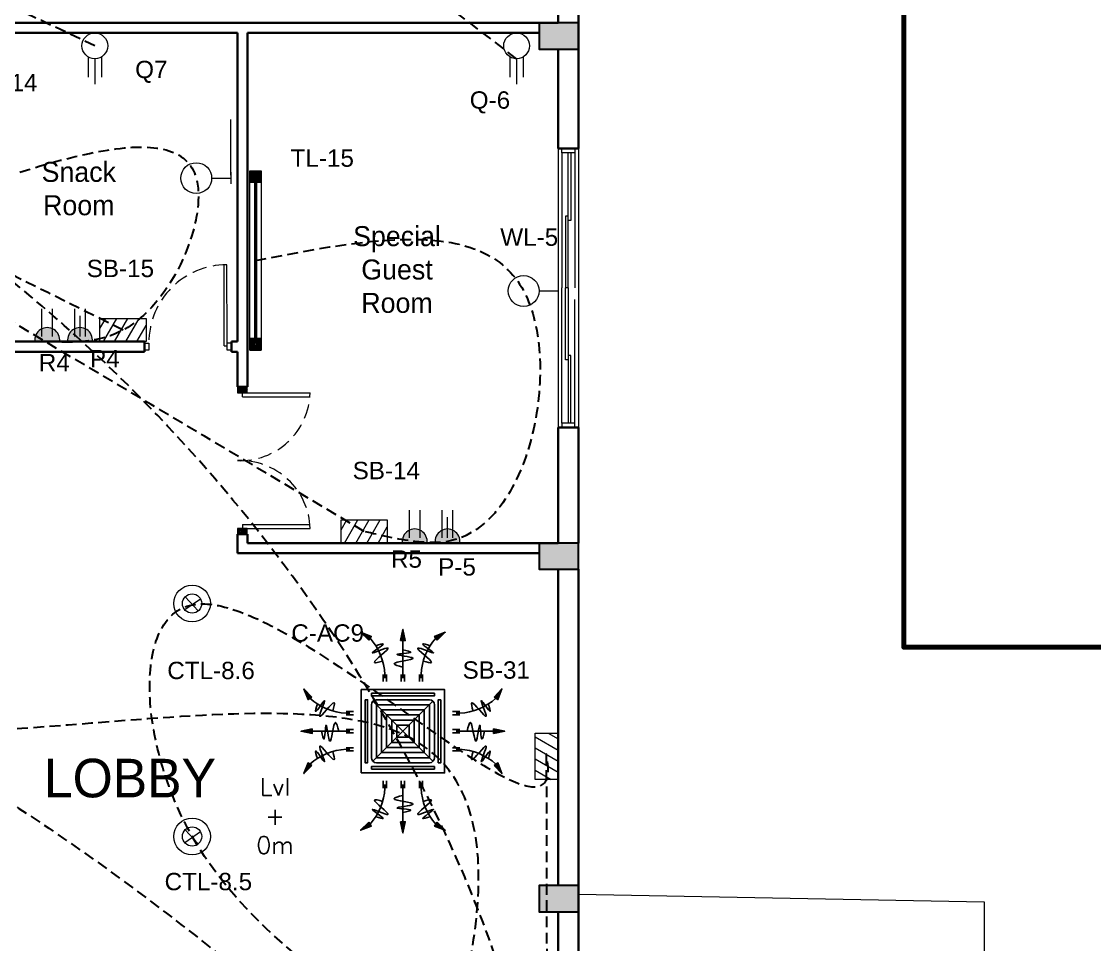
# Model space of a CAD drawing. Header units: inches. Extents: x 845 to 17085, y 908 to 10810.
# Drawn here: x 5479.2 to 5850.2, y 3727.3 to 4046.6 of the extents above; entities that cross this region are included whole.
import ezdxf

# ---------------------------------------------------------------- set-up
doc = ezdxf.new("R2010")
doc.units = ezdxf.units.IN
doc.header["$LTSCALE"] = 15
doc.header["$MEASUREMENT"] = 0
for name, pattern in [('ACAD_ISO04W100', [30.5, 24, -3, 0.5, -3]), ('CENTER2', [1.125, 0.75, -0.125, 0.125, -0.125]), ('CONTINUA', [0]), ('DASHED2', [0.375, 0.25, -0.125]), ('HIDDEN', [0.375, 0.25, -0.125])]:
    doc.linetypes.add(name, pattern=pattern)
for name, color, linetype, lineweight in [('.15', 4, 'Continuous', 15), ('c1', 21, 'Continuous', 30), ('E. Fixture', 6, 'Continuous', 20), ('FURN 2', 34, 'Continuous', 15), ('GRID', 8, 'ACAD_ISO04W100', 5), ('HATCH', 251, 'Continuous', 5), ('humans', 7, 'Continuous', 15), ('L-TXT', 255, 'Continuous', 9), ('SLD', 140, 'Continuous', 9), ('wall 1', 1, 'Continuous', 35), ('WIND & DOOR', 160, 'Continuous', 9), ('window and door', 170, 'Continuous', 9)]:
    doc.layers.add(name, color=color, linetype=linetype, lineweight=lineweight)
for name, color, linetype in [('AIR', 7, 'Continuous'), ('AIR-00', 8, 'Continuous'), ('AIR-01', 105, 'Continuous'), ('AIR-02', 2, 'Continuous'), ('AIR-04', 40, 'Continuous'), ('DB cable', 141, 'HIDDEN'), ('dimension', 7, 'Continuous'), ('SB cable', 58, 'CENTER2'), ('Text', 255, 'Continuous')]:
    doc.layers.add(name, color=color, linetype=linetype)
doc.layers.add('door and window', color=7, linetype='Continuous', lineweight=25, true_color=0x0609c1)
doc.styles.add('ROMANS', font='ROMANS')
doc.styles.get("Standard").update_dxf_attribs({"font": 'arial.ttf'})
doc.dimstyles.get("Standard").update_dxf_attribs({"dimtxt": 9.75, "dimasz": 6.25, "dimexe": 0.18, "dimexo": 0.0625, "dimgap": 0.09, "dimtad": 0, "dimdec": 1, "dimzin": 0, "dimdsep": 46, "dimlunit": 4, "dimtxsty": 'Standard', "dimblk": 'ARCHTICK', "dimcen": 0.09, "dimadec": 0, "dimazin": 0, "dimtfac": 1, "dimtdec": 1, "dimtofl": 0, "dimtmove": 0, "dimatfit": 3, "dimldrblk": 'ARCHTICK', "dimfxl": 1, "dimtolj": 1, "dimtzin": 0, "dimlwd": 25, "dimarcsym": 0})

# ---------------------------------------------------------------- blocks, each defined once
blk = doc.blocks.new('05')
at = {"layer": 'E. Fixture'}
blk.add_hatch(color=256, dxfattribs=at).paths.add_polyline_path([(27124.32238466969, -3822.558064193767), (27124.32238466969, -3814.558064193769, 1.138441978113043)])
for p, q in [((27124.32238466969, -3822.558064193769), (27124.32238466969, -3814.558064193769)), ((27122.65102251557, -3816.832463298529), (27113.66786581746, -3816.832463298529)), ((27122.65102251557, -3818.558064193768), (27115.97039609485, -3818.558064193768)), ((27122.65102251557, -3820.283665089007), (27113.66786581746, -3820.283665089007))]:
    blk.add_line(p, q, dxfattribs=at)
blk.add_arc((27123.80228765426, -3818.558064193768), 4.033670897018604, 82.59172132670682, 277.4082786732857, dxfattribs=at)
blk = doc.blocks.new('10')
at = {"layer": 'E. Fixture'}
blk.add_hatch(color=256, dxfattribs=at).paths.add_polyline_path([(27132.13129973475, -3831.376300118904), (27132.13129973475, -3823.376300118906, 1.138441978113043)])
for p, q in [((27132.13129973475, -3831.376300118906), (27132.13129973475, -3823.376300118906)), ((27130.45993758063, -3825.650699223666), (27121.47678088253, -3825.650699223666)), ((27130.45993758063, -3829.101901014144), (27121.47678088253, -3829.101901014144))]:
    blk.add_line(p, q, dxfattribs=at)
blk.add_arc((27131.61120271932, -3827.376300118905), 4.033670897018604, 82.59172132670682, 277.4082786732856, dxfattribs=at)
blk = doc.blocks.new('oo')
at = {"layer": 'E. Fixture', "lineweight": 15}
for p, q in [((755.2265564501672, 589.0984068058151), (809.1816122235127, 589.0984068058151)), ((755.2265564501672, 589.0317345255226), (809.1816122235127, 589.0317345255226)), ((755.2265564501672, 588.9650622452373), (809.1816122235127, 588.9650622452373)), ((755.2265564501672, 588.8983899649593), (809.1816122235127, 588.8983899649593)), ((755.2265564501672, 588.7650454043887), (809.1816122235127, 588.7650454043887)), ((755.2265564501672, 588.6317008438182), (809.1816122235127, 588.6317008438255)), ((755.2265564501672, 588.5650285635329), (809.1816122235127, 588.5650285635329)), ((755.2265564501672, 588.4983562832476), (809.1816122235127, 588.4983562832476)), ((755.2265564501672, 588.4316840029696), (809.1816122235127, 588.4316840029696)), ((755.2265564501672, 588.4316840029696), (809.1816122235127, 588.4316840029696))]:
    blk.add_line(p, q, dxfattribs=at)
at = {"layer": 'E. Fixture', "color": 5, "lineweight": 15}
blk.add_lwpolyline([(751.2262196331089, 590.7652138129179), (813.181949040571, 590.7652138129179), (813.181949040571, 586.7648769958596), (751.2262196331089, 586.7648769958596), (751.2262196331089, 590.7652138129179)], dxfattribs=at)
at = {"layer": 'HATCH', "lineweight": 15}
for points in [[(751.2262196331089, 590.7652138129179), (755.2265564501818, 590.7652138129179), (755.2265564501818, 586.7648769958596), (751.2262196331089, 586.7648769958596)], [(751.5595810345208, 590.431852411506), (754.8931950487408, 590.431852411506), (754.8931950487408, 587.0982383972787), (751.5595810345208, 587.0982383972787)], [(751.8929424359326, 590.0984910100724), (754.5598336473145, 590.0984910100724), (754.5598336473145, 587.4315997987051), (751.8929424359326, 587.4315997987051)], [(813.181949040571, 590.7652138129179), (809.1816122235273, 590.7652138129179), (809.1816122235273, 586.7648769958596), (813.181949040571, 586.7648769958596)], [(812.8485876391592, 590.431852411506), (809.5149736249391, 590.431852411506), (809.5149736249391, 587.0982383972787), (812.8485876391592, 587.0982383972787)], [(812.5152262377474, 590.0984910100797), (809.8483350263509, 590.0984910100797), (809.8483350263509, 587.4315997987051), (812.5152262377474, 587.4315997987051)], [(752.226303837359, 589.7651296086606), (754.2264722458881, 589.7651296086606), (754.2264722458881, 587.7649612001169), (752.226303837359, 587.7649612001169)], [(752.5596652387853, 589.4317682072342), (753.8931108444763, 589.4317682072342), (753.8931108444763, 588.0983226015505), (752.5596652387853, 588.0983226015505)], [(752.8930266402263, 589.0984068058078), (753.5597494430644, 589.0984068058078), (753.5597494430644, 588.4316840029696), (752.8930266402263, 588.4316840029696)], [(812.181864836321, 589.7651296086606), (810.1816964277773, 589.7651296086606), (810.1816964277773, 587.7649612001169), (812.181864836321, 587.7649612001169)], [(811.8485034348946, 589.4317682072342), (810.5150578292037, 589.4317682072342), (810.5150578292037, 588.0983226015505), (811.8485034348946, 588.0983226015505)], [(811.5151420334828, 589.0984068058078), (810.8484192306155, 589.0984068058078), (810.8484192306155, 588.4316840029696), (811.5151420334828, 588.4316840029696)]]:
    blk.add_lwpolyline(points, close=True, dxfattribs=at)
blk = doc.blocks.new('FCU-13000P (CASSETTE SPLIT)')
at = {"layer": 'AIR-00', "ltscale": 3}
for p, q in [((-7.105427357601002e-15, 0.5227760220777427), (-7.105427357601002e-15, 0.999858067324416)), ((-0.1934974863815064, 0.5583965329426945), (-0.1934974863815064, 0.4871555112127943)), ((-0.1618149178217116, 0.5583965329426945), (-0.1618149178217116, 0.4871555112127943)), ((-0.01584128427990628, 0.5583965329426945), (-0.01584128427990628, 0.4871555112127943)), ((0.01584128427989029, 0.5583965329426945), (0.01584128427989029, 0.4871555112127943)), ((0.1618149178217116, 0.5583965329426945), (0.1618149178217116, 0.4871555112127943)), ((0.1934974863815064, 0.5583965329426945), (0.1934974863815064, 0.4871555112127943)), ((-0.5583965329426945, 0.1934974863815064), (-0.4871555112127934, 0.1934974863815064)), ((-0.5583965329426945, 0.1618149178217116), (-0.4871555112127934, 0.1618149178217116)), ((0.5583965329426945, 0.1934974863815064), (0.4871555112127934, 0.1934974863815064)), ((0.5583965329426945, 0.1618149178217116), (0.4871555112127934, 0.1618149178217116)), ((-0.5227760220777427, 7.105427357601002e-15), (-0.999858067324416, 7.105427357601002e-15)), ((-0.5583965329426945, 0.01584128427990628), (-0.4871555112127934, 0.01584128427990628)), ((0.5583965329426945, 0.01584128427990628), (0.4871555112127934, 0.01584128427990628)), ((0.5227760220777427, 7.105427357601002e-15), (0.999858067324416, 7.105427357601002e-15)), ((-0.5583965329426945, -0.01584128427989029), (-0.4871555112127934, -0.01584128427989029)), ((0.5583965329426945, -0.01584128427989029), (0.4871555112127934, -0.01584128427989029)), ((-0.5583965329426945, -0.1618149178217116), (-0.4871555112127934, -0.1618149178217116)), ((-0.5583965329426945, -0.1934974863815064), (-0.4871555112127934, -0.1934974863815064)), ((0.5583965329426945, -0.1618149178217116), (0.4871555112127934, -0.1618149178217116)), ((0.5583965329426945, -0.1934974863815064), (0.4871555112127934, -0.1934974863815064)), ((-0.1934974863815064, -0.5583965329426945), (-0.1934974863815064, -0.4871555112127943)), ((-0.1618149178217116, -0.5583965329426945), (-0.1618149178217116, -0.4871555112127943)), ((-0.01584128427990628, -0.5583965329426945), (-0.01584128427990628, -0.4871555112127943)), ((-7.105427357601002e-15, -0.5227760220777427), (-7.105427357601002e-15, -0.999858067324416)), ((0.01584128427989029, -0.5583965329426945), (0.01584128427989029, -0.4871555112127943)), ((0.1618149178217116, -0.5583965329426945), (0.1618149178217116, -0.4871555112127943)), ((0.1934974863815064, -0.5583965329426945), (0.1934974863815064, -0.4871555112127943))]:
    blk.add_line(p, q, dxfattribs=at)
at = {"layer": 'AIR-00'}
for p, q in [((0.2953553390593271, -0.2953553390593253), (-0.2953553390593271, 0.2953553390593253)), ((0.2953553390593271, 0.2953553390593253), (-0.2953553390593271, -0.2953553390593253))]:
    blk.add_line(p, q, dxfattribs=at)
at = {"layer": 'AIR-00', "ltscale": 3}
for points in [[(-0.3354339739758903, 0.8949367535147612), (-0.311302411150054, 0.9324741763992979), (-0.4157311477908916, 0.9730825421665728)], [(-0.02231249897048215, 0.8900557322108931), (0.02231249897046617, 0.8900557322108931), (-8.881784197001252e-15, 0.999858067324416)], [(0.3354339739758903, 0.8949367535147612), (0.311302411150054, 0.9324741763992979), (0.4157311477908916, 0.9730825421665728)], [(-0.8949367535147612, 0.3354339739758903), (-0.9324741763992979, 0.311302411150054), (-0.9730825421665728, 0.4157311477908916)], [(0.8949367535147612, 0.3354339739758903), (0.9324741763992979, 0.311302411150054), (0.9730825421665728, 0.4157311477908916)], [(-0.8900557322108931, 0.02231249897048215), (-0.8900557322108931, -0.02231249897046617), (-0.999858067324416, 8.881784197001252e-15)], [(0.8900557322108931, 0.02231249897048215), (0.8900557322108931, -0.02231249897046617), (0.999858067324416, 8.881784197001252e-15)], [(-0.8949367535147612, -0.3354339739758903), (-0.9324741763992979, -0.311302411150054), (-0.9730825421665728, -0.4157311477908916)], [(0.8949367535147612, -0.3354339739758903), (0.9324741763992979, -0.311302411150054), (0.9730825421665728, -0.4157311477908916)], [(-0.3354339739758903, -0.8949367535147612), (-0.311302411150054, -0.9324741763992979), (-0.4157311477908916, -0.9730825421665728)], [(-0.02231249897048215, -0.8900557322108931), (0.02231249897046617, -0.8900557322108931), (-8.881784197001252e-15, -0.999858067324416)], [(0.3354339739758903, -0.8949367535147612), (0.311302411150054, -0.9324741763992979), (0.4157311477908916, -0.9730825421665728)]]:
    blk.add_lwpolyline(points, close=True, dxfattribs=at)
at = {"layer": 'AIR-00'}
for points in [[(-0.3233681925629757, 0.9137054649570295, -0.1718088678768037), (-0.1776562021016108, 0.5583965329426945), (-0.1776562021016108, 0.5222310829013512)], [(0.3233681925629757, 0.9137054649570295, 0.1718088678768037), (0.1776562021016108, 0.5583965329426945), (0.1776562021016108, 0.5222310829013512)], [(-0.9137054649570295, 0.3233681925629757, 0.1718088678768037), (-0.5583965329426945, 0.1776562021016108), (-0.5222310829013512, 0.1776562021016108)], [(0.9137054649570295, 0.3233681925629757, -0.1718088678768037), (0.5583965329426945, 0.1776562021016108), (0.5222310829013512, 0.1776562021016108)], [(-0.9137054649570295, -0.3233681925629757, -0.1718088678768037), (-0.5583965329426945, -0.1776562021016108), (-0.5222310829013512, -0.1776562021016108)], [(0.9137054649570295, -0.3233681925629757, 0.1718088678768037), (0.5583965329426945, -0.1776562021016108), (0.5222310829013512, -0.1776562021016108)], [(-0.3233681925629757, -0.9137054649570295, 0.1718088678768037), (-0.1776562021016108, -0.5583965329426945), (-0.1776562021016108, -0.5222310829013512)], [(0.3233681925629757, -0.9137054649570295, -0.1718088678768037), (0.1776562021016108, -0.5583965329426945), (0.1776562021016108, -0.5222310829013512)]]:
    blk.add_lwpolyline(points, format="xyb", dxfattribs=at)
for points in [[(-0.2599999999999998, -0.259999999999998), (0.2599999999999998, -0.2599999999999962), (0.2600000000000007, 0.259999999999998), (-0.2599999999999998, 0.259999999999998)], [(-0.2100000000000009, -0.2099999999999991), (0.2100000000000026, -0.2099999999999973), (0.2100000000000009, 0.2099999999999991), (-0.2100000000000009, 0.2099999999999991)], [(-0.160000000000001, -0.1599999999999984), (0.1600000000000028, -0.1599999999999966), (0.160000000000001, 0.1599999999999984), (-0.160000000000001, 0.1599999999999984)], [(-0.1100000000000012, -0.1099999999999994), (0.110000000000003, -0.1099999999999977), (0.1100000000000012, 0.1099999999999994), (-0.1100000000000012, 0.1099999999999994)], [(-0.06000000000000139, -0.05999999999999872), (0.06000000000000316, -0.05999999999999694), (0.06000000000000139, 0.05999999999999872), (-0.06000000000000139, 0.05999999999999872)]]:
    blk.add_lwpolyline(points, close=True, dxfattribs=at)
at = {"layer": 'AIR-00', "ltscale": 3}
for points in [[(-0.2677478374719957, 0.8404580605517644), (-0.2311577860871346, 0.8521369272970549), (-0.1336933111678267, 0.8824412830765702), (-0.422244853896613, 0.7038013426221994), (0.004842014239526904, 0.9030058120233662), (-0.358385268367277, 0.6454544827540296), (-0.2387546223537829, 0.6780035992551685), (-0.199446847060301, 0.6895241051866989)], [(0.2677478374719957, 0.8404580605517644), (0.2311577860871346, 0.8521369272970549), (0.1336933111678267, 0.8824412830765702), (0.422244853896613, 0.7038013426221994), (-0.004842014239526904, 0.9030058120233662), (0.358385268367277, 0.6454544827540296), (0.2387546223537829, 0.6780035992551685), (0.199446847060301, 0.6895241051866989)], [(-0.8404580605517644, 0.2677478374719957), (-0.8521369272970549, 0.2311577860871346), (-0.8824412830765702, 0.1336933111678267), (-0.7038013426221994, 0.422244853896613), (-0.9030058120233662, -0.004842014239526904), (-0.6454544827540296, 0.358385268367277), (-0.6780035992551685, 0.2387546223537829), (-0.6895241051866989, 0.199446847060301)], [(0.8404580605517644, 0.2677478374719957), (0.8521369272970549, 0.2311577860871346), (0.8824412830765702, 0.1336933111678267), (0.7038013426221994, 0.422244853896613), (0.9030058120233662, -0.004842014239526904), (0.6454544827540296, 0.358385268367277), (0.6780035992551685, 0.2387546223537829), (0.6895241051866989, 0.199446847060301)], [(-0.8404580605517644, -0.2677478374719957), (-0.8521369272970549, -0.2311577860871346), (-0.8824412830765702, -0.1336933111678267), (-0.7038013426221994, -0.422244853896613), (-0.9030058120233662, 0.004842014239526904), (-0.6454544827540296, -0.358385268367277), (-0.6780035992551685, -0.2387546223537829), (-0.6895241051866989, -0.199446847060301)], [(0.8404580605517644, -0.2677478374719957), (0.8521369272970549, -0.2311577860871346), (0.8824412830765702, -0.1336933111678267), (0.7038013426221994, -0.422244853896613), (0.9030058120233662, 0.004842014239526904), (0.6454544827540296, -0.358385268367277), (0.6780035992551685, -0.2387546223537829), (0.6895241051866989, -0.199446847060301)], [(-0.2677478374719957, -0.8404580605517644), (-0.2311577860871346, -0.8521369272970549), (-0.1336933111678267, -0.8824412830765702), (-0.422244853896613, -0.7038013426221994), (0.004842014239526904, -0.9030058120233662), (-0.358385268367277, -0.6454544827540296), (-0.2387546223537829, -0.6780035992551685), (-0.199446847060301, -0.6895241051866989)], [(0.2677478374719957, -0.8404580605517644), (0.2311577860871346, -0.8521369272970549), (0.1336933111678267, -0.8824412830765702), (0.422244853896613, -0.7038013426221994), (-0.004842014239526904, -0.9030058120233662), (0.358385268367277, -0.6454544827540296), (0.2387546223537829, -0.6780035992551685), (0.199446847060301, -0.6895241051866989)]]:
    blk.add_open_spline(points, degree=3, knots=[0.003283373016645994, 0.003283373016645994, 0.003283373016645994, 0.003283373016645994, 0.07125673401182435, 0.1924074622850254, 0.3347111145698326, 0.5062144727996265, 0.5813292033149298, 0.5813292033149298, 0.5813292033149298, 0.5813292033149298], dxfattribs=at)
for points in [[(-8.881784197001252e-15, 0.7998245828525512), (0.07656577961462041, 0.77607757560925), (-0.05808428128809773, 0.7549690294354541), (0.09768727811871436, 0.7180292880357495), (-0.08712642193214215, 0.6626196044680484), (-8.881784197001252e-15, 0.6309567852073492)], [(-0.7998245828525512, 8.881784197001252e-15), (-0.77607757560925, -0.07656577961462041), (-0.7549690294354541, 0.05808428128809773), (-0.7180292880357495, -0.09768727811871436), (-0.6626196044680484, 0.08712642193214215), (-0.6309567852073492, 8.881784197001252e-15)], [(0.7998245828525512, 8.881784197001252e-15), (0.77607757560925, -0.07656577961462041), (0.7549690294354541, 0.05808428128809773), (0.7180292880357495, -0.09768727811871436), (0.6626196044680484, 0.08712642193214215), (0.6309567852073492, 8.881784197001252e-15)], [(-8.881784197001252e-15, -0.7998245828525512), (0.07656577961462041, -0.77607757560925), (-0.05808428128809773, -0.7549690294354541), (0.09768727811871436, -0.7180292880357495), (-0.08712642193214215, -0.6626196044680484), (-8.881784197001252e-15, -0.6309567852073492)]]:
    blk.add_spline(points, degree=3, dxfattribs=at)
for points in [[(-0.4157311477908907, 0.9730825421665728), (-0.3354339739758911, 0.8949367535147612), (-0.3113024111500549, 0.9324741763992979)], [(-7.993605777301127e-15, 0.999858067324416), (-0.02231249897048304, 0.8900557322108931), (0.02231249897046528, 0.8900557322108931)], [(0.4157311477908889, 0.9730825421665728), (0.3354339739758894, 0.8949367535147612), (0.3113024111500531, 0.9324741763992979)], [(-0.9730825421665728, 0.4157311477908898), (-0.8949367535147612, 0.3354339739758903), (-0.9324741763992979, 0.311302411150054)], [(0.9730825421665728, 0.4157311477908898), (0.8949367535147612, 0.3354339739758903), (0.9324741763992979, 0.311302411150054)], [(-0.999858067324416, 7.105427357601002e-15), (-0.8900557322108922, 0.02231249897048215), (-0.8900557322108922, -0.02231249897046617)], [(0.999858067324416, 7.105427357601002e-15), (0.8900557322108922, 0.02231249897048215), (0.8900557322108922, -0.02231249897046617)], [(-0.9730825421665728, -0.4157311477908898), (-0.8949367535147612, -0.3354339739758903), (-0.9324741763992979, -0.311302411150054)], [(0.9730825421665728, -0.4157311477908898), (0.8949367535147612, -0.3354339739758903), (0.9324741763992979, -0.311302411150054)], [(-0.4157311477908907, -0.9730825421665728), (-0.3354339739758911, -0.8949367535147612), (-0.3113024111500549, -0.9324741763992979)], [(-7.993605777301127e-15, -0.999858067324416), (-0.02231249897048304, -0.8900557322108931), (0.02231249897046528, -0.8900557322108931)], [(0.4157311477908889, -0.9730825421665728), (0.3354339739758894, -0.8949367535147612), (0.3113024111500531, -0.9324741763992979)]]:
    blk.add_solid(points, dxfattribs=at)
at = {"layer": 'AIR-01'}
for points in [[(-0.3100000000000005, 0.3724999999999987), (0.3100000000000005, 0.3724999999999987), (0.3100000000000005, 0.3475000000000001), (-0.3100000000000005, 0.3475000000000001)], [(-0.3725000000000005, 0.3099999999999987), (-0.3475000000000001, 0.3099999999999987), (-0.3475000000000001, -0.3099999999999987), (-0.3725000000000005, -0.3099999999999987)], [(0.3725000000000005, 0.3099999999999987), (0.3475000000000001, 0.3099999999999987), (0.3475000000000001, -0.3099999999999987), (0.3725000000000005, -0.3099999999999987)], [(-0.3100000000000005, -0.3724999999999987), (0.3100000000000005, -0.3724999999999987), (0.3100000000000005, -0.3475000000000001), (-0.3100000000000005, -0.3475000000000001)]]:
    blk.add_lwpolyline(points, close=True, dxfattribs=at)
at = {"layer": 'AIR-02'}
blk.add_lwpolyline([(-0.2600000000000007, -0.3099999999999987), (0.2600000000000016, -0.3099999999999969, 0.414213562373095), (0.3100000000000014, -0.2599999999999962), (0.3100000000000005, 0.259999999999998, 0.4142135623730945), (0.2600000000000007, 0.3099999999999987), (-0.2600000000000007, 0.3099999999999987, 0.414213562373095), (-0.3100000000000005, 0.259999999999998), (-0.3100000000000005, -0.259999999999998, 0.414213562373095)], format="xyb", close=True, dxfattribs=at)
at = {"layer": 'AIR-04'}
blk.add_lwpolyline([(-0.4100000000000001, -0.4100000000000001), (0.4100000000000001, -0.4100000000000001), (0.4100000000000001, 0.4100000000000001), (-0.4100000000000001, 0.4100000000000001)], close=True, dxfattribs=at)
blk = doc.blocks.new('_ArchTick')
at = {"layer": 'GRID', "color": 0, "const_width": 0.15}
blk.add_lwpolyline([(-0.5, -0.5), (0.5, 0.5)], dxfattribs=at)
blk = doc.blocks.new('*D331')
at = {"layer": 'Defpoints', "color": 0, "linetype": 'DASHED2', "lineweight": 211, "transparency": 16777216}
for p in [(5671.719011352289, 4291.095823149), (4447.800114597589, 4239.513721575561), (5671.719011352289, 4239.513721575561), (4819.317334876429, 1356.906131641336), (4865.817334876427, 1356.906131641336), (4865.817334876427, 1021.906131641336)]:
    blk.add_point(p, dxfattribs=at)
at = {"layer": 'dimension', "color": 0, "linetype": 'DASHED2', "lineweight": -2, "transparency": 16777216}
for p, q in [((4865.754834876427, 1356.906131641336), (4819.137334876428, 1356.906131641336)), ((4865.754834876427, 1021.906131641336), (4819.137334876428, 1021.906131641336))]:
    blk.add_line(p, q, dxfattribs=at)
at = {"layer": 'dimension', "color": 0, "linetype": 'Continuous', "lineweight": 25, "transparency": 16777216}
for p, q in [((4819.317334876429, 1356.906131641336), (4819.317334876429, 1210.113457698635)), ((4819.317334876429, 1021.906131641336), (4819.317334876429, 1168.698805584037))]:
    blk.add_line(p, q, dxfattribs=at)
at = {"layer": 'L-TXT', "color": 0, "linetype": 'DASHED2', "lineweight": -2, "transparency": 16777216}
for p, q in [((4447.800114597589, 4239.576221575561), (4447.800114597589, 4291.275823149001)), ((5671.719011352289, 4239.576221575561), (5671.719011352289, 4291.275823149001))]:
    blk.add_line(p, q, dxfattribs=at)
at = {"layer": 'L-TXT', "color": 0, "linetype": 'Continuous', "lineweight": 25, "transparency": 16777216}
for p, q in [((4447.800114597589, 4291.095823149), (5048.067329004953, 4291.095823149)), ((5671.719011352289, 4291.095823149), (5071.451796944926, 4291.095823149))]:
    blk.add_line(p, q, dxfattribs=at)
at = {"layer": 'dimension', "color": 0, "linetype": 'DASHED2', "lineweight": 25, "transparency": 16777216, "xscale": 6.25, "yscale": 6.25, "zscale": 6.25}
for p, rotation in [((4819.317334876429, 1356.906131641336), 90), ((4819.317334876429, 1021.906131641336), 270)]:
    blk.add_blockref('_ArchTick', p, dxfattribs=dict(at, rotation=rotation))
at = {"layer": 'L-TXT', "color": 0, "linetype": 'DASHED2', "lineweight": 25, "transparency": 16777216, "xscale": 6.25, "yscale": 6.25, "zscale": 6.25, "rotation": 180}
blk.add_blockref('_ArchTick', (4447.800114597589, 4291.095823149), dxfattribs=at)
at = {"layer": 'L-TXT', "color": 0, "linetype": 'DASHED2', "lineweight": 25, "transparency": 16777216, "xscale": 6.25, "yscale": 6.25, "zscale": 6.25}
blk.add_blockref('_ArchTick', (5671.719011352289, 4291.095823149), dxfattribs=at)
at = {"layer": 'dimension', "color": 0, "linetype": 'DASHED2', "lineweight": 30, "transparency": 16777216, "insert": (4819.317334876428, 1189.406131641334), "char_height": 9.75, "attachment_point": 5, "rotation": 90}
blk.add_mtext('\\A1;27\'-11"', dxfattribs=at)
at = {"layer": 'L-TXT', "color": 0, "linetype": 'DASHED2', "lineweight": 211, "transparency": 16777216, "insert": (5059.759562974939, 4291.095823149), "char_height": 9.75, "attachment_point": 5}
blk.add_mtext("\\A1;102'", dxfattribs=at)

msp = doc.modelspace()

# ---------------------------------------------------------------- hatches: boundary and pattern name
at = {"layer": 'E. Fixture', "lineweight": 5}
h = msp.add_hatch(dxfattribs=at)
h.set_pattern_fill('ANSI31', color=256, scale=26.66891211378243, angle=15, style=0)
h.set_pattern_definition([(59.99999999999999, (-65325.2562825172, 11374.10668192846), (-2.886994422728766, 1.666807007111402), [])])
h.paths.add_polyline_path([(5506.29527829379, 3935.816103813154), (5522.296625562067, 3935.816103813154), (5522.296625562067, 3943.816777447289), (5506.29527829379, 3943.816777447289)])
h = msp.add_hatch(dxfattribs=at)
h.set_pattern_fill('ANSI31', color=256, scale=26.66891211378243, angle=15, style=0)
h.set_pattern_definition([(59.99999999999999, (-65241.88026155672, 11304.45643942923), (-2.886994422728766, 1.666807007111402), [])])
h.paths.add_polyline_path([(5589.671299254272, 3866.165861313924), (5605.672646522548, 3866.165861313924), (5605.672646522548, 3874.166534948059), (5589.671299254272, 3874.166534948059)])
h = msp.add_hatch(dxfattribs=at)
h.set_pattern_fill('ANSI31', color=256, scale=26.66891211378243, angle=-75.00000000000001, style=0)
h.set_pattern_definition([(329.9999999999999, (13095.08727716866, 74631.99112977111), (1.666807007111402, 2.886994422728766), [])])
h.paths.add_polyline_path([(5656.796699053331, 3800.439568960103), (5656.796699053331, 3784.438221691826), (5664.797372687466, 3784.438221691826), (5664.797372687466, 3800.439568960103)])
at = {"layer": 'HATCH'}
h = msp.add_hatch(color=256, dxfattribs=at)
h.dxf.hatch_style = 1
h.paths.add_polyline_path([(5671.582484855621, 4037.012160631835), (5671.719011352044, 4037.012160686394), (5671.731588994538, 4037.012160686394), (5671.731588994538, 4046.058976910425), (5658.148787015979, 4046.058976910425), (5658.012260519538, 4037.012160631835)])
at = {"layer": 'HATCH', "lineweight": 0, "true_color": 0x000000}
h = msp.add_hatch(dxfattribs=at)
h.set_pattern_fill('ANSI31', color=18, scale=0.1206242163204573, angle=89.99999999999999)
h.set_pattern_definition([(135, (1759812.237369578, 80262.80310176327), (-0.2708090892402392, -0.2708090892402389), [])])
h.paths.add_polyline_path([(5553.881271943525, 3871.228370137414), (5554.220979490796, 3871.228370137414), (5557.27834741694, 3871.228370137414), (5557.27834741694, 3869.181466721631), (5553.881271943525, 3869.181466721631)])
h.paths.add_polyline_path([(5553.881271943525, 3920.137598824203), (5557.27834741694, 3920.137598824203), (5557.27834741694, 3918.090695407553), (5556.938639869444, 3918.090695407553), (5553.881271943525, 3918.090695408213)])
at = {"layer": 'HATCH'}
h = msp.add_hatch(color=256, dxfattribs=at)
h.dxf.hatch_style = 1
h.paths.add_polyline_path([(5658.148787016205, 3857.119045089918), (5664.797372687466, 3857.119045144497), (5671.731588994764, 3857.119045144478), (5671.731588994764, 3866.165861368508), (5658.148787016205, 3866.165861368508), (5658.148787016205, 3862.697915097621)])
h = msp.add_hatch(color=256, dxfattribs=at)
h.dxf.hatch_style = 1
h.paths.add_polyline_path([(5671.745842768424, 3747.675788375394), (5671.745842768424, 3738.628972151364), (5658.163040789865, 3738.628972151364), (5658.163040789865, 3747.675788375394)])

# ---------------------------------------------------------------- linework, layer by layer
at = {"layer": '.15', "lineweight": 15}
for p, q in [((5664.79737268758, 4002.628132504711), (5664.79737268758, 3906.128759448326)), ((5671.733265126024, 4002.628132504711), (5671.733265126024, 3906.128759448326))]:
    msp.add_line(p, q, dxfattribs=at)
at = {"layer": 'c1'}
for points in [[(5671.719011352025, 4037.012160631836), (5671.719011352025, 4046.058976855848), (5658.148787015979, 4046.058976855848), (5658.148787015979, 4037.012160631836)], [(5671.71901135225, 3857.119045089919), (5671.71901135225, 3866.16586131395), (5658.148787016205, 3866.16586131395), (5658.148787016205, 3857.119045089919)], [(5671.73326512591, 3738.628972096805), (5671.73326512591, 3747.675788320836), (5658.163040789865, 3747.675788320836), (5658.163040789865, 3738.628972096805)]]:
    msp.add_lwpolyline(points, close=True, dxfattribs=at)
at = {"layer": 'DB cable', "linetype": 'DASHED2', "lineweight": 30}
for points in [[(5650.372229608, 4033.677064592338), (5209.403291107988, 4176.980985369832), (5208.135154206099, 4175.542452351583)], [(5603.048192235827, 4188.957522473549), (5306.103779301065, 4047.068118780893), (5306.201524043136, 4047.39345561133), (5305.575394218727, 4047.66306989472)], [(5504.548370313464, 4038.134047616006), (5208.959305258349, 4177.189852398191)], [(5541.649666558462, 3492.68825635703), (5613.182774914849, 3798.975234205519), (5387.529603728123, 3804.957429580968), (5225.98934107485, 4129.65666641266)], [(5597.671972777004, 3870.166198086916), (5302.978729091988, 4045.716671106966)], [(5514.295951882132, 3939.816440621689), (5306.255114484529, 4043.393277777342)], [(5274.487363452412, 3852.294997128673), (5328.193710785196, 3841.930340378757), (5660.973942915829, 3625.078440153621)], [(5660.629068272346, 3793.27254455688), (5660.973942841961, 3625.078435706844)]]:
    msp.add_spline(points, degree=3, dxfattribs=at)
at = {"layer": 'DB cable', "color": 6, "linetype": 'DASHED2', "lineweight": 30}
msp.add_spline([(4514.446749591894, 3664.236563132788), (5660.973942841961, 3625.078435706844), (5306.654899619447, 4047.256997048538), (4795.796339263346, 4047.25699704366), (5209.403291107988, 4177.919272156167)], degree=3, dxfattribs=at)
at = {"layer": 'door and window', "color": 18, "lineweight": 0, "true_color": 0x000000}
for p, q in [((5549.279067029561, 3934.361520224853), (5549.236046546758, 3962.405630770518)), ((5550.273826988599, 3935.365735559941), (5550.232316511489, 3962.425506403885)), ((5549.279067029561, 3934.361520224853), (5550.273826988599, 3934.361520224853)), ((5555.57980968012, 3916.740523349923), (5555.57980968012, 3918.090695407554)), ((5556.938639869444, 3918.090695407554), (5579.010972315529, 3918.090695407554)), ((5555.57980968012, 3916.740523349923), (5578.930573082204, 3916.740523349923)), ((5555.57980968012, 3872.578542195048), (5555.57980968012, 3871.228370137416)), ((5555.57980968012, 3872.578542195048), (5578.930573082204, 3872.578542195048)), ((5556.938639869444, 3871.228370137416), (5579.010972315529, 3871.228370137416))]:
    msp.add_line(p, q, dxfattribs=at)
for points in [[(5550.273826988599, 3935.365735559941), (5551.788091718477, 3935.365735559941), (5551.788091718477, 3932.861335124967), (5550.273826988599, 3932.861335124967)], [(5553.881271943525, 3918.090695408215), (5557.27834741694, 3918.090695408215), (5557.27834741694, 3920.137598824205), (5553.881271943525, 3920.137598824205)], [(5553.881271943525, 3869.181466721633), (5557.27834741694, 3869.181466721633), (5557.27834741694, 3871.228370137416), (5553.881271943525, 3871.228370137416)]]:
    msp.add_lwpolyline(points, close=True, dxfattribs=at)
at = {"layer": 'E. Fixture', "lineweight": 5}
for p, q in [((5502.247375375618, 4034.269837919807), (5502.247375375618, 4027.291287095499)), ((5504.548370305482, 4033.677064592596), (5504.548370306545, 4024.865425772916)), ((5506.849365237475, 4034.269837919807), (5506.849365237475, 4027.291287095499)), ((5648.071234678136, 4034.269837919549), (5648.071234678136, 4027.291287095242)), ((5650.372229608, 4033.677064592338), (5650.372229609063, 4024.865425772659)), ((5652.673224539993, 4034.269837919549), (5652.673224539993, 4027.291287095242)), ((5544.944142547703, 3992.372394060822), (5551.611370576143, 3992.372394060822)), ((5551.611370576143, 3994.392913678341), (5551.611370576143, 3990.351874443306)), ((5664.79737268758, 3955.378445976518), (5664.79737268758, 3951.337406741483)), ((5658.13014465914, 3953.357926358999), (5664.79737268758, 3953.357926358999)), ((5535.753849779611, 3847.528390209843), (5540.309804220254, 3842.677515326542)), ((5541.134418562363, 3846.796445408469), (5535.690844527339, 3843.0310575372)), ((5541.134418562363, 3766.234777993411), (5535.690844527339, 3762.469390122141)), ((5535.753849779611, 3766.966722794784), (5540.309804220254, 3762.115847911483))]:
    msp.add_line(p, q, dxfattribs=at)
for points in [[(5506.295278263115, 3943.816777447289), (5522.296625531377, 3943.816777447289), (5522.296625531377, 3935.816103813154), (5506.295278263115, 3935.816103813154)], [(5589.671299223596, 3874.166534948059), (5605.672646491858, 3874.166534948059), (5605.672646491858, 3866.165861313924), (5589.671299223596, 3866.165861313924)], [(5664.797372687466, 3800.439568990778), (5664.797372687466, 3784.438221722516), (5656.796699053331, 3784.438221722516), (5656.796699053331, 3800.439568990778)]]:
    msp.add_lwpolyline(points, close=True, dxfattribs=at)
for centre, radius in [((5504.548370313464, 4038.134047616006), 4.45698302341043), ((5650.372229615982, 4038.134047615749), 4.45698302341043), ((5539.610360124945, 3992.372394060822), 5.333782422756485), ((5652.796362236382, 3953.357926358999), 5.333782422756485), ((5538.183332120504, 3845.245246775657), 6.333935870075038), ((5538.183332120504, 3845.245246775657), 3.333935870075038), ((5538.183332120504, 3764.683579360598), 6.333935870075038), ((5538.183332120504, 3764.683579360598), 3.333935870075038)]:
    msp.add_circle(centre, radius, dxfattribs=at)
at = {"layer": 'FURN 2'}
msp.add_line((5551.611370576143, 3993.392913678341), (5551.611370576143, 4012.588361275928), dxfattribs=at)
at = {"layer": 'humans', "linetype": 'ByBlock'}
for p, q in [((5671.73326512591, 3744.744560744814), (5812.062697207945, 3742.03837376513)), ((5812.062697207945, 3742.03837376513), (5812.062697207945, 3401.476779980918))]:
    msp.add_line(p, q, dxfattribs=at)
at = {"layer": 'SB cable', "color": 2, "linetype": 'DASHED2', "lineweight": 30}
for points in [[(5451.906117149655, 3985.693786036616), (5539.610360124945, 3992.372394060822), (5514.295951882132, 3939.816440621689), (5499.439589165131, 3935.816103813166), (5488.340503993275, 3935.81610110982)], [(5560.088920793755, 3963.883505039257), (5652.796362236382, 3953.357926358999), (5626.482369866049, 3866.720678177731), (5615.150310632394, 3866.720675474386), (5597.671972777004, 3870.166198086916)], [(5536.79680011905, 3685.197090024136), (5623.116984527557, 3683.979585962144), (5538.412631544851, 3764.352084057776), (5538.289511374668, 3844.828587719658), (5660.797035920869, 3792.438895383153), (5660.629068272346, 3793.27254455688)]]:
    msp.add_spline(points, degree=3, dxfattribs=at)
at = {"layer": 'SLD', "lineweight": 120}
msp.add_lwpolyline([(5784.223523893046, 4242.996984598611), (6331.868992064999, 4242.996984598611), (6331.868992064999, 3830.127633586852), (5784.223523893046, 3830.127633586852)], close=True, dxfattribs=at)
at = {"layer": 'wall 1', "ltscale": 1.5}
for p, q in [((5664.797372687466, 4046.058976855584), (5664.797372687466, 4052.430357739512)), ((5671.733265125948, 4052.430357739512), (5671.733265125929, 4002.628132504711)), ((5446.374939217481, 4046.058976855886), (5664.797372687466, 4046.058976855584)), ((5455.215468683705, 4042.591030639577), (5553.881271943224, 4042.591030639256)), ((5553.881271943356, 3935.816103813164), (5553.881271943224, 4042.591030639256)), ((5557.349218139409, 4042.591030639577), (5658.148787015979, 4042.591030639124)), ((5557.349218139409, 3920.137598824601), (5557.349218139409, 4042.591030639577)), ((5664.79737268758, 4037.012160631836), (5664.79737268758, 4002.628132504711)), ((5664.79737268758, 4002.628132504711), (5671.733265126024, 4002.628132504711)), ((5449.842885433827, 3935.816103813164), (5506.884421646816, 3935.816103813154)), ((5506.884421646816, 3935.816103813164), (5521.707482147675, 3935.816103813144)), ((5521.707482147675, 3932.348157596817), (5521.707482147675, 3935.816103813164)), ((5551.788091718439, 3935.816103813164), (5553.881271943356, 3935.816103813164)), ((5551.788091718477, 3932.348157596779), (5551.788091718477, 3935.816103813164)), ((5446.374939217481, 3932.348157596779), (5506.884421646816, 3932.348157596779)), ((5506.884421646816, 3932.348157596779), (5521.707482147675, 3932.348157596779)), ((5551.788091718477, 3932.348157596779), (5553.881271943356, 3932.348157596779)), ((5553.881271943356, 3920.137598824601), (5553.881271943356, 3932.348157596779)), ((5557.349218139409, 3920.137598824601), (5553.881271943337, 3920.137598824601)), ((5664.797372687617, 3906.128759448326), (5664.79737268758, 3866.165861313913)), ((5671.733265126024, 3906.128759448326), (5664.79737268758, 3906.128759448326)), ((5671.733265126024, 3906.128759448326), (5671.73659132161, 3866.16586131395)), ((5553.881271943224, 3862.697915097603), (5553.881271943243, 3869.181466721954)), ((5557.349218139409, 3869.181466721954), (5553.881271943243, 3869.181466721954)), ((5557.349218139409, 3866.165861313931), (5557.349218139448, 3869.181466721954)), ((5557.349218139409, 3866.165861313931), (5664.79737268758, 3866.165861313913)), ((5553.881271943224, 3862.697915097603), (5658.148787016205, 3862.697915097603)), ((5664.797372687466, 3857.119045089919), (5664.797372687466, 3754.402082266108)), ((5671.71901135225, 3857.119045089919), (5671.73326512591, 3725.153470816512)), ((5664.797372687466, 3764.335650673116), (5664.797372687466, 3747.675788320836)), ((5664.797372687466, 3738.628972096805), (5664.797372687466, 3725.153470816512))]:
    msp.add_line(p, q, dxfattribs=at)
at = {"layer": 'WIND & DOOR', "linetype": 'CONTINUA', "lineweight": 5, "ltscale": 0.4}
for p, q in [((5665.966117556303, 4001.120329800719), (5665.966117556303, 4002.628132504711)), ((5665.966117556303, 4002.628132504711), (5670.489525668375, 4002.628132504711)), ((5665.966117556303, 4001.120329800719), (5665.966117556303, 4002.628132504711)), ((5665.966117556303, 4002.628132504711), (5670.489525668375, 4002.628132504711)), ((5665.966117556303, 4001.120329800719), (5665.966117556529, 3954.378445976461)), ((5670.489525668375, 4001.120329800719), (5665.966117556303, 4001.120329800719)), ((5670.489525668375, 4001.120329800719), (5665.966117556303, 4001.120329800719)), ((5668.227821612442, 3977.749387888591), (5668.22782161233, 4001.120329800719)), ((5669.13250323471, 4001.120329800719), (5669.132503234823, 3977.749387888591)), ((5670.489525668375, 4002.628132504711), (5670.489525668375, 4001.120329800719)), ((5670.489525668375, 4002.628132504711), (5670.489525668375, 4001.120329800719)), ((5670.489525668375, 4001.120329800719), (5670.489525668582, 3954.378445976461)), ((5668.227821612442, 3979.257190592563), (5667.323139990081, 3979.257190592563)), ((5667.323139990081, 3979.257190592563), (5667.323139990194, 3954.378445976461)), ((5668.227821612556, 3954.378445976461), (5668.227821612442, 3979.257190592563)), ((5669.132503234823, 3977.749387888591), (5668.227821612442, 3977.749387888591)), ((5665.96611755685, 3907.636562152299), (5665.966117556529, 3954.378445976461)), ((5668.227821612556, 3954.378445976461), (5667.323139990194, 3954.378445976461)), ((5667.323139990307, 3929.499701360453), (5667.323139990194, 3954.378445976461)), ((5668.227821612556, 3954.378445976461), (5668.227821612669, 3929.499701360453)), ((5670.489525668941, 3906.128759448326), (5670.489525668732, 3950.34241589603)), ((5668.227821612669, 3929.499701360453), (5667.323139990307, 3929.499701360453)), ((5669.132503235143, 3931.007504064428), (5668.227821612669, 3931.007504064428)), ((5668.227821612669, 3931.007504064428), (5668.227821612895, 3907.636562152299)), ((5669.132503235257, 3907.636562152299), (5669.132503235143, 3931.007504064428)), ((5670.489525668808, 3907.636562152299), (5665.96611755685, 3907.636562152299)), ((5665.96611755685, 3907.636562152299), (5665.96611755685, 3906.128759448326)), ((5670.489525668808, 3906.128759448326), (5670.489525668808, 3907.636562152299)), ((5665.96611755685, 3906.128759448326), (5670.489525668808, 3906.128759448326))]:
    msp.add_line(p, q, dxfattribs=at)
at = {"layer": 'WIND & DOOR', "linetype": 'DASHED2', "lineweight": 9, "ltscale": 1.3}
for centre, radius, start, end in [((5550.273826988599, 3935.365735559941), 27.05980268297127, 90.08789332662575, 180.0878933266257), ((5554.810419089416, 3918.854295578851), 24.2125971691246, 267.8007611371164, 358.1927455993145), ((5554.810419089416, 3870.464769966119), 24.2125971691246, 1.807254400685464, 92.19923886288362)]:
    msp.add_arc(centre, radius, start, end, dxfattribs=at)
at = {"layer": 'window and door', "color": 18, "linetype": 'ByBlock', "true_color": 0x000000}
msp.add_lwpolyline([(5521.70363679242, 3935.321908055566), (5523.206429035774, 3935.321908055566), (5523.206429035774, 3932.817490021398), (5521.70363679242, 3932.817490021398)], close=True, dxfattribs=at)

# ---------------------------------------------------------------- block references
at = {"lineweight": 5, "rotation": 270}
msp.add_blockref('oo', (4971.323875389367, 4746.087589376097), dxfattribs=at)
at = {"layer": 'AIR', "xscale": 35.18938456146591, "yscale": 35.18938456146591, "zscale": 35.18938456146591}
msp.add_blockref('FCU-13000P (CASSETTE SPLIT)', (5611.071411841161, 3801.086597279207), dxfattribs=at)
at = {"layer": 'E. Fixture', "lineweight": 5, "xscale": 1.066756484552752, "yscale": 1.066756484549842, "zscale": 1.066756484551622, "rotation": 270}
for name, p in [('10', (9570.986016895706, 32879.19310483857)), ('05', (9572.91116577393, 32870.86289675893)), ('10', (9698.028797596624, 32809.54286233932)), ('05', (9699.953946474849, 32801.21265425968))]:
    msp.add_blockref(name, p, dxfattribs=at)

# ---------------------------------------------------------------- texts
at = {"layer": 'SLD', "linetype": 'DASHED2', "lineweight": 30}
for s, p in [('Q7', (5518.498316174722, 4026.938500812466)), ('TL-14', (5462.84242716304, 4022.412170851695)), ('Q-6', (5634.169204289884, 4016.383409941275)), ('TL-15', (5572.230183835946, 3996.289403669678)), ('WL-5', (5644.731209656883, 3968.959905041073)), ('SB-15', (5501.743208928053, 3958.139572105877)), ('P4', (5502.871433365483, 3926.91680313637)), ('R4', (5485.188144080054, 3925.558362800261)), ('SB-14', (5593.686699115865, 3888.246997546372)), ('R5', (5606.93032142826, 3857.637541160006)), ('P-5', (5623.253216076545, 3854.920699041501)), ('C-AC9', (5572.485980166112, 3832.054101971797)), ('CTL-8.6', (5529.591973243795, 3819.102133839104)), ('SB-31', (5631.696029136107, 3819.251336736812)), ('CTL-8.5', (5528.666565328856, 3746.092259667949))]:
    msp.add_text(s, height=6, dxfattribs=at).set_placement(p)
at = {"layer": 'Text', "ltscale": 0.115, "attachment_point": 9, "style": 'ROMANS'}
for s, width, gutter_width, insert, char_height in [('\\pxqc;{\\fCentury Gothic|b0|i0|c0|p34;Snack Room}', 0.002746017955568756, 0.01392937498869296, (5499.010271878138, 3979.43434829638), 6.920875259867486), ('\\pxqc;{\\fCentury Gothic|b0|i0|c0|p34;Special \\PGuest Room}', 0.002746017955568756, 0.01392937498869296, (5609.020984536834, 3945.675411362072), 6.920875259867486), ('\\pxqc;{\\fCentury Gothic|b0|i0|c0|p34;LOBBY}', 0.0004704421117128482, 0.02940263198205301, (5516.699787132019, 3778.027252820835), 13.34111484979385), ('\\pxqc;Lvl + 0m', 3.937114917128797, 0.00836863919455128, (5568.830432968033, 3758.695223708924), 6.031210816022864)]:
    msp.add_mtext_dynamic_manual_height_columns(s, width=width, gutter_width=gutter_width, heights=[0], dxfattribs=dict(at, insert=insert, char_height=char_height))

# ---------------------------------------------------------------- dimensions: what is measured, and where the dimension line sits
at = {"layer": 'dimension', "linetype": 'DASHED2', "lineweight": 30}
dim = msp.add_aligned_dim(p1=(4865.817334876425, 1021.906131641335), p2=(4865.817334876425, 1356.906131641335), distance=46.49999999999545, dimstyle='Standard', dxfattribs=at)
dim.commit()
dim.dimension.update_dxf_attribs({"geometry": '*D331', "text_midpoint": (4819.317334876428, 1189.406131641334)})
at = {"layer": 'L-TXT', "linetype": 'DASHED2', "lineweight": 211}
dim = msp.add_aligned_dim(p1=(4447.800114597589, 4239.513721575561), p2=(5671.719011352289, 4239.513721575561), distance=51.582101573439104, dimstyle='Standard', dxfattribs=at)
dim.commit()
dim.dimension.update_dxf_attribs({"geometry": '*D331', "text_midpoint": (5059.759562974939, 4291.095823149)})

doc.saveas('drawing.dxf')
